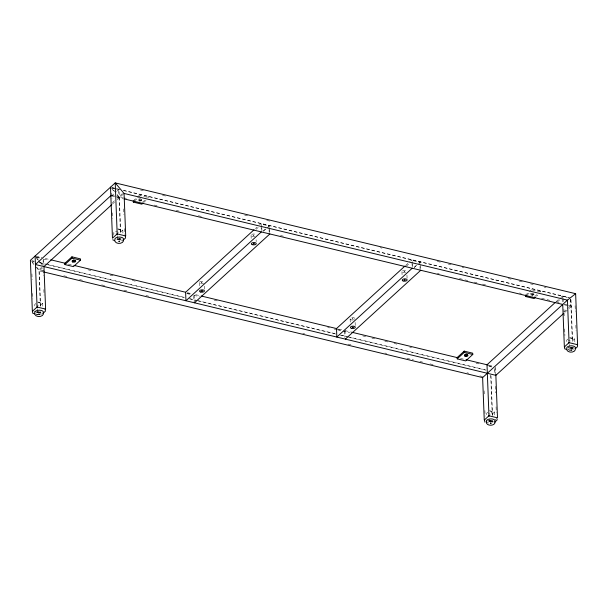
<?xml version="1.0" encoding="UTF-8"?>
<svg xmlns="http://www.w3.org/2000/svg" width="608" height="608" viewBox="0 0 608 608"><rect width="100%" height="100%" fill="white"/><g stroke="black" fill="none" stroke-linecap="round" stroke-linejoin="round"><path stroke-width="0.46" stroke-dasharray="3.04 2.28" d="M111.431 196.103L116.318 191.642M116.934 191.155L119.031 189.248L120.734 233.647M41.61 267.33L38.942 269.77L40.348 306.356M112.412 202.692L114.502 200.777M117.298 198.231L118.689 196.954L118.416 189.726L116.599 189.293M122.383 193.587L119.046 196.635L120.452 233.214M42.621 267.809L39.254 270.887L40.599 305.839M112.374 204.121L114.471 202.206M117.26 199.66L124.07 193.443M133.274 200.83L140.342 194.378L140.395 195.647L138.464 197.41M134.611 200.929L137.826 197.995M139.658 199.918L140.129 199.485M139.703 201.195L140.174 200.762M142.447 202.297L145.016 199.948M147.584 197.6L148.869 196.43L148.922 197.699L140.395 195.647M143.777 202.396L146.353 200.047M35.895 303.483L34.762 304.517L34.899 308.165M37.59 301.94L42.704 303.172L39.877 305.748L36.465 304.927M117.694 228.798L122.808 230.029L119.981 232.613L114.866 231.382L114.935 233.198M38.828 312.558L39.3 312.132M118.925 239.423L119.396 238.99M255.421 228.509L256.819 227.232M259.608 224.686L261.007 223.41L261.083 225.302M256.09 229.3L258.18 227.392M201.423 282.735L201.894 282.302M253.255 235.41L253.726 234.977M263.332 231.048L267.52 227.225M263.249 231.2L267.436 227.377M268.136 226.738L269.534 225.462L269.823 233.024M405.612 265.46L409.8 261.638M410.499 260.999L411.897 259.722L411.966 261.615M406.281 266.251L409.07 263.697M352.313 319.04L352.784 318.615M404.145 271.723L404.616 271.29M414.223 267.36L416.32 265.445M414.139 267.512L418.327 263.69M419.026 263.051L420.424 261.774L420.713 269.329M525.464 295.207L528.671 292.273M529.317 291.688L532.532 288.754L532.578 290.031L541.105 292.083L541.059 290.806L539.775 291.977M526.794 295.306L530.009 292.372M531.84 294.295L532.312 293.862M531.894 295.572L532.365 295.138M534.63 296.674L537.198 294.325M536.606 296.187L537.89 295.009M556.122 301.674L560.31 297.852M561.009 297.213L562.4 295.944L562.476 297.829M557.483 301.834L563.069 296.734L567.598 297.821M563.608 312.079L568.495 307.618M569.194 306.979L570.593 305.702L570.312 298.475M564.969 312.231L568.465 309.046M569.164 308.408L571.254 306.493L568.7 305.877M487.791 412.232L486.658 413.265L486.765 416.001M567.895 339.097L566.762 340.13L566.869 342.859M489.486 410.681L494.608 411.912L491.781 414.496L488.368 413.676M569.59 337.546L574.704 338.778L571.877 341.362L568.472 340.541M490.724 421.306L491.196 420.88M570.828 348.171L571.3 347.738M573.937 347.312L572.599 348.528L568.07 347.442M497.26 418.061L492.784 422.142L492.716 420.257M121.228 240.046L120.81 240.175M41.124 313.181L40.462 313.295M573.124 348.794L572.462 348.901M493.02 421.929L492.48 422.058M117.929 229.528L119.396 229.376L120.285 230.227M38.076 302.564L39.55 302.594L40.181 303.362M570.076 338.17L571.55 338.208L572.181 338.975M490.322 411.145L491.743 411.76L491.918 414.724M140.418 189.992L144.104 190.882M162.549 195.32L166.235 196.209M184.672 200.648L188.358 201.537M244.606 215.065L248.292 215.954M266.73 220.392L270.416 221.282M380.137 247.684L381.976 248.125M437.296 261.44L440.982 262.329M448.362 264.1L451.128 264.769M462.186 267.429L464.033 267.87M508.288 278.525L511.054 279.186M519.354 281.185L523.959 282.294M530.419 283.845L533.186 284.514M544.244 287.174L546.09 287.622M112.206 187.606L119.73 189.415M123.424 190.304L570.076 297.791M118.894 189.438L111.522 187.659L114.996 191.801M123.508 190.547L568.822 297.707M112.07 188.206L115.695 189.073M139.468 199.599L140.319 199.804M531.65 293.976L532.502 294.181M139.513 200.876L140.364 201.081M531.704 295.252L532.555 295.458M122.732 197.524L119.046 196.635L117.306 194.56M123.66 197.744L126.426 198.406M154.098 205.071L157.791 205.96M176.244 210.398L179.93 211.288M198.383 215.726L202.069 216.615M280.486 235.486L284.172 236.368M437.312 273.22L439.158 273.668M459.45 278.548L464.064 279.657M464.991 279.885L467.757 280.546M474.21 282.104L476.984 282.766M482.516 284.103L486.202 284.992M519.414 292.98L521.261 293.428M541.553 298.308L546.166 299.417M547.094 299.638L549.86 300.306M556.32 301.864L559.086 302.526M111.446 195.214L118.689 196.954M564.247 304.175L567.872 305.049M568.776 305.269L570.593 305.702M111.682 195.898L123.044 198.634M564.437 304.851L567.842 305.672M253.065 235.091L253.916 235.296M403.955 271.404L404.806 271.609M118.522 238.579L120.224 238.99M570.418 347.328L572.128 347.738M118.735 239.104L119.586 239.309M570.638 347.852L571.49 348.057M117.078 238.914L120.703 239.78M116.728 239.233L120.992 240.259L120.916 238.366M568.199 347.875L572.888 349.007L572.812 347.115M568.396 349.836L570.099 350.246M201.233 282.416L202.084 282.621M352.123 318.729L352.974 318.934M36.032 256.249L41.937 257.67M45.258 258.468L48.952 259.358M68.286 264.108L72.945 265.134M187.325 292.661L191.968 293.778M195.662 294.667L200.275 295.777M338.679 329.08L344.212 330.41M345.139 330.638L350.672 331.968M460.476 358.393L465.09 359.503M488.718 365.188L493.688 366.381M36.685 257.04L40.303 257.914M187.188 293.254L190.813 294.128M337.166 329.354L341.696 330.44M488.581 365.788L492.206 366.662M36.343 257.366L40.029 258.256M43.723 259.137L48.328 260.247M87.978 269.792L91.664 270.674M110.101 275.112L113.787 276.002M132.232 280.44L135.918 281.329M186.626 293.527L190.312 294.416M194.005 295.306L199.538 296.636M214.29 300.185L217.976 301.074M327.689 327.476L329.536 327.917M334.142 329.027L336.908 329.696M337.835 329.916L349.82 332.804M362.725 335.905L366.411 336.794M371.944 338.124L374.71 338.793M384.856 341.232L389.462 342.342M394.075 343.452L396.842 344.12M409.746 347.221L411.593 347.67M476.132 363.196L478.899 363.865M489.037 366.305L491.804 366.966M32.247 260.779L34.094 261.22M39.626 262.55L45.167 263.887M46.086 264.108L184.49 297.411M190.023 298.748L196.483 300.299M197.41 300.519L335.814 333.83M341.346 335.16L346.887 336.49M347.806 336.718L486.21 370.021M32.338 261.022L34.185 261.463M39.718 262.8L47.09 264.571M48.017 264.792L184.467 297.631M189.073 298.741L197.372 300.74M198.299 300.96L335.669 334.02M340.282 335.13L348.582 337.121M349.501 337.349L485.952 370.181M43.556 270.879L38.942 269.77L36.624 267.011M63.848 275.766L67.541 276.655M79.534 279.536L83.22 280.425M101.673 284.871L105.366 285.752M123.812 290.198L127.505 291.08M145.95 295.526L149.644 296.408M302.784 333.26L304.623 333.708M347.981 344.143L351.675 345.032M384.887 353.02L386.734 353.468M407.026 358.348L413.486 359.906M419.938 361.456L422.704 362.125M430.092 363.896L433.778 364.785M466.99 372.78L468.836 373.221M479.902 375.888L482.668 376.55M42.94 271.776L39.254 270.887L36.305 267.368M37.567 311.509L40.12 312.124M489.463 420.257L492.024 420.873M38.631 312.246L39.49 312.451M490.534 420.994L491.386 421.2M34.261 311.395L40.599 312.922M487.973 420.576L492.503 421.671M36.199 312.269L40.888 313.394L40.812 311.509M487.669 420.911L492.358 422.043M36.396 314.23L38.099 314.64M111.682 188.602L114.631 192.12M116.994 194.932L119.358 197.744M36.29 257.435L39.832 261.66M40.424 262.36L42.788 265.179M36.579 258.522L37.742 259.905M38.319 260.596L42.37 265.422M31.418 260.802L34.314 264.252M32.171 262.443L33.942 264.556M575.1 305.695L575.32 311.288M575.852 325.28L576.072 330.881M574.704 338.778L574.849 342.418M571.003 299.881L572.637 342.395M570.699 299.09L572.348 342M569.468 344.44L569.605 348.065M563.912 309.267L564.019 312.079M564.057 313.014L564.163 315.833M564.672 328.966L564.923 335.532M563.137 298.536L563.274 302.153M562.514 298.779L562.658 302.556M533.877 294.014L533.93 295.283M495.535 366.829L495.794 373.441M494.958 368.212L495.163 373.639M494.638 369.504L494.821 374.163M495.284 386.293L495.535 392.821M496.075 406.813L496.288 412.414M494.608 411.912L494.745 415.56M491.006 375.858L492.533 415.53M490.709 375.022L492.252 415.135M489.425 419.079L489.508 421.207M484.135 390.845L484.318 395.534M484.888 410.544L485.108 416.168M420.082 269.488L419.809 262.261L412.558 260.513L412.665 263.226M412.703 264.13L412.84 267.74M412.004 262.557L412.148 266.334M406.957 275.158L407.14 279.885M401.949 271.624L402.093 275.409M355.118 322.438L355.3 327.165M350.124 318.995L350.307 323.722M345.032 330.608L345.253 336.277M344.417 331.094L344.66 337.417M269.025 228.661L268.918 225.948L261.676 224.2L261.774 226.913M269.055 229.558L269.2 233.176M261.812 227.818L261.949 231.428M261.113 226.244L261.265 230.022M256.105 239.795L256.181 241.68M251.058 235.319L251.203 239.096M204.235 286.125L204.417 290.852M199.234 282.69L199.378 286.467M194.18 295.245L194.431 301.857M193.564 295.686L193.77 301.104M141.694 199.629L141.74 200.906M123.66 208.924L123.88 214.548M124.42 228.623L124.632 234.247M122.808 230.029L122.945 233.677M117.564 235.691L117.709 239.316M111.735 193.26L111.948 198.854M112.488 212.853L112.7 218.447M113.24 232.438L113.346 235.243M43.677 259.023L43.928 265.635M43.092 260.368L43.267 264.89M43.092 269.868L43.305 275.492M43.852 289.568L44.065 295.192M42.704 303.172L42.849 306.812M37.46 308.834L37.605 312.459M31.92 273.858L32.133 279.46M32.672 293.451L32.885 299.052M488.741 423.001A4.385 2.143 -2.2 0 1 487.046 422.317M41.481 314.062A4.385 2.143 -2.2 0 1 40.455 314.336M38.19 314.473A4.385 2.143 -2.2 0 1 35.408 313.637M122.444 240.532A4.385 2.143 -2.2 0 1 121.585 240.92M119.138 238.496A1.459 0.714 -2.2 0 1 120.544 239.4A1.459 0.714 -2.2 0 1 118.248 239.788A1.459 0.714 -2.2 0 1 118.408 238.617M573.481 349.668A4.385 2.143 -2.2 0 1 572.455 349.942M570.19 350.079A4.385 2.143 -2.2 0 1 567.408 349.243M571.664 347.29A1.459 0.714 -2.2 0 1 572.189 348.376A1.459 0.714 -2.2 0 1 569.871 348.407A1.459 0.714 -2.2 0 1 570.547 347.305M490.717 421.808A1.459 0.714 -2.2 0 1 489.752 420.721A1.459 0.714 -2.2 0 1 492.222 420.69A1.459 0.714 -2.2 0 1 491.097 421.8M530.548 294.979A1.801 0.882 -2.2 0 1 533.535 294.766A1.801 0.882 -2.2 0 1 532.623 296.187M533.33 293.406A1.801 0.882 -2.2 0 1 532.722 294.88A1.801 0.882 -2.2 0 1 530.282 294.074A1.801 0.882 -2.2 0 1 532.95 293.284M138.366 200.594A1.801 0.882 -2.2 0 1 141.01 200.237A1.801 0.882 -2.2 0 1 141.238 201.552M141.436 199.204A1.801 0.882 -2.2 0 1 140.235 200.556A1.801 0.882 -2.2 0 1 138.115 199.614A1.801 0.882 -2.2 0 1 140.767 198.907M405.688 272.468A2.44 1.186 -2.2 0 1 402.131 272.027A2.44 1.186 -2.2 0 1 403.856 270.355A2.44 1.186 -2.2 0 1 406.813 271.381M354.943 318.972A2.44 1.186 -2.2 0 1 354.753 319.276M353.932 319.762A2.44 1.186 -2.2 0 1 353.37 319.922M352.746 320.006A2.44 1.186 -2.2 0 1 350.147 319.101A2.44 1.186 -2.2 0 1 351.933 317.695A2.44 1.186 -2.2 0 1 354.844 318.364M254.798 236.155A2.44 1.186 -2.2 0 1 251.332 235.805A2.44 1.186 -2.2 0 1 252.563 234.118A2.44 1.186 -2.2 0 1 255.816 234.764M203.52 283.229A2.44 1.186 -2.2 0 1 200.344 283.556A2.44 1.186 -2.2 0 1 199.462 282.074M199.804 281.8A2.44 1.186 -2.2 0 1 203.954 282.051M489.995 421.678A1.459 0.714 -2.2 0 0 492.161 420.972A1.459 0.714 -2.2 0 0 489.942 420.44A1.459 0.714 -2.2 0 0 489.995 421.678M38.129 312.922A1.459 0.714 -2.2 0 0 40.5 312.421A1.459 0.714 -2.2 0 0 38.547 311.691A1.459 0.714 -2.2 0 0 38.129 312.922"/><path stroke-width="0.91" d="M497.39 419.634L494.79 422.241M43.487 313.895C42.583 317.254 36.054 317.49 34.747 314.306M123.591 240.76C122.687 244.112 116.151 244.355 114.851 241.163M495.125 422.583C494.152 426.459 485.328 426.155 486.324 421.291M575.487 349.509C574.59 352.86 568.054 353.096 566.755 349.912M34.686 313.819L32.688 313.211L32.596 311.129M42.894 313.492L45.418 311.159L45.174 308.993M122.991 240.358L125.522 238.017L125.278 235.851M484.88 422.157L484.492 419.877M566.694 349.425L564.695 348.825L564.596 346.742M110.831 195.692L35.439 264.533L495.862 375.334L563.578 313.508M111.674 204.759L43.966 266.585L45.6 309.092L37.073 307.04L32.361 311.342L30.4 260.33L115.216 182.894L575.639 293.687L577.6 344.706L569.073 342.654L564.361 346.955L562.727 304.441L123.964 198.854M71.942 256.834L64.874 263.287L64.919 264.564L73.446 266.616L80.514 260.163L80.469 258.886L71.942 256.834L71.987 258.111L64.919 264.564M143.138 202.981L141.854 204.159L133.327 202.107L134.611 200.929M73.659 261.501L74.13 261.068M575.639 293.687L567.439 300.139L124.07 193.443L115.216 182.894L117.177 233.905L112.465 238.207L110.504 187.196M38.904 314.686L39.376 314.252M119.008 241.551L119.48 241.118M254.03 229.786L185.615 292.25L185.942 300.747L261.334 231.914M201.75 291.232L202.221 290.806M253.582 243.914L254.053 243.481M194.469 302.799L269.861 233.966M404.913 266.099L336.505 328.556L336.832 337.06L412.224 268.227M352.64 327.545L353.111 327.119M404.472 280.22L404.943 279.794M345.359 339.112L420.751 270.279M464.208 351.135L457.14 357.588L457.186 358.864L465.713 360.916L472.781 354.464L472.735 353.187L464.208 351.135L464.254 352.412L457.186 358.864M535.321 297.358L534.037 298.536L525.51 296.484L526.794 295.306M465.872 354.525L466.344 354.099M465.926 355.802L466.397 355.368M555.423 302.313L487.008 364.777L488.969 415.788L484.257 420.09L482.623 377.583L567.439 300.139L569.073 342.654M490.542 423.373L491.013 422.94M570.912 350.299L571.383 349.866M575.502 348.551L577.418 346.765L577.425 344.797M116.941 234.118L117.602 234.004M36.837 307.26L37.498 307.146M568.837 342.866L569.498 342.752M488.733 416.009L489.394 415.895M253.392 243.595L254.243 243.8M404.282 279.9L405.133 280.106M117.177 233.905L125.704 235.957L124.07 193.443M118.818 241.232L119.67 241.437M570.714 349.98L571.573 350.185M114.79 240.684L112.7 239.81M71.987 258.111L80.514 260.163M464.254 352.412L472.781 354.464M465.682 354.206L466.534 354.411M73.416 259.905L74.267 260.11M201.56 290.92L202.411 291.126M352.45 327.226L353.301 327.431M73.469 261.182L74.32 261.387M465.736 355.482L466.587 355.688M50.798 259.806L65.558 263.355M73.864 265.354L185.508 292.22M201.195 295.997L336.832 328.639M351.599 332.188L457.71 357.724M466.009 359.723L488.156 365.051M43.86 271.996L482.623 377.583M488.969 415.788L497.496 417.84L495.824 374.384M38.714 314.366L39.566 314.572M490.352 423.054L491.203 423.259M525.464 295.207L525.51 296.484M133.274 200.83L133.327 202.107M35.112 256.029L37.073 307.04M486.544 421.83A4.385 2.143 -2.2 0 1 491.006 418.889A4.385 2.143 -2.2 0 1 494.623 421.868M34.907 313.143A4.385 2.143 -2.2 0 1 39.368 310.202A4.385 2.143 -2.2 0 1 42.986 313.188M115.003 240.008A4.385 2.143 -2.2 0 1 119.472 237.059A4.385 2.143 -2.2 0 1 123.09 240.046M566.907 348.756A4.385 2.143 -2.2 0 1 571.368 345.808A4.385 2.143 -2.2 0 1 574.986 348.794M75.141 260.581A1.801 0.882 -2.2 0 1 72.299 260.505M467.689 354.692A1.801 0.882 -2.2 0 1 464.565 354.814M72.641 261.957A1.801 0.882 -2.2 0 0 75.643 261.448A1.801 0.882 -2.2 0 0 73.393 260.452A1.801 0.882 -2.2 0 0 72.641 261.957M465.287 356.379A1.801 0.882 -2.2 0 0 467.962 355.52A1.801 0.882 -2.2 0 0 465.226 354.859A1.801 0.882 -2.2 0 0 465.287 356.379M351.302 328.282A2.44 1.186 -2.2 0 0 355.27 327.476A2.44 1.186 -2.2 0 0 352.055 326.238A2.44 1.186 -2.2 0 0 351.302 328.282M403.058 280.934A2.44 1.186 -2.2 0 0 407.086 280.197A2.44 1.186 -2.2 0 0 403.978 278.89A2.44 1.186 -2.2 0 0 403.058 280.934M200.412 291.977A2.44 1.186 -2.2 0 0 204.379 291.164A2.44 1.186 -2.2 0 0 201.164 289.925A2.44 1.186 -2.2 0 0 200.412 291.977M252.176 244.621A2.44 1.186 -2.2 0 0 256.196 243.884A2.44 1.186 -2.2 0 0 253.088 242.584A2.44 1.186 -2.2 0 0 252.176 244.621"/></g></svg>
